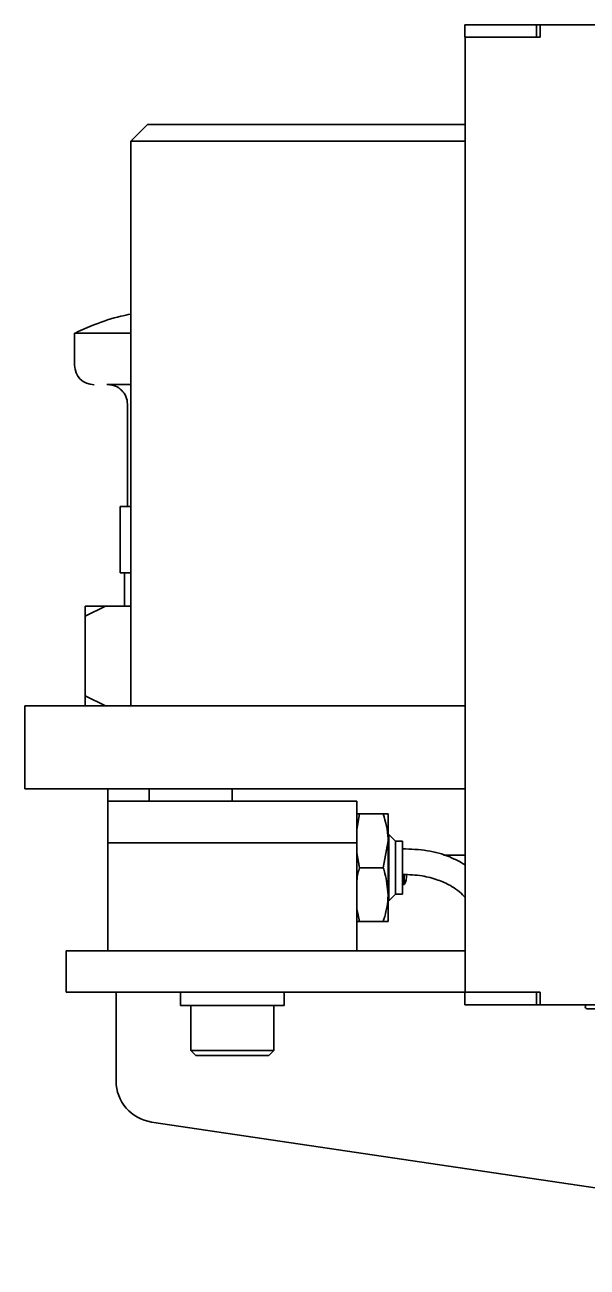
# Paper-space layout 'Blatt1' of a CAD drawing. Header units: millimetres. Extents: x 0 to 1189, y 0 to 841.
# Drawn here: x 389.76 to 403.31, y 607.61 to 637.53 of the extents above; entities that cross this region are included whole.
import ezdxf

# ---------------------------------------------------------------- set-up
doc = ezdxf.new("R2010")
doc.units = ezdxf.units.MM

psp = doc.layouts.new('Blatt1')

# ---------------------------------------------------------------- linework, layer by layer
at = {"color": 7, "linetype": 'Continuous', "lineweight": 35}
for p, q in [((400.356, 637.532), (400.356, 637.232)), ((400.356, 637.532), (402.085, 637.532)), ((402.085, 637.232), (402.085, 637.532)), ((402.085, 637.532), (402.176, 637.532)), ((402.176, 637.532), (402.176, 637.232)), ((403.988, 637.532), (402.176, 637.532)), ((400.356, 637.232), (402.085, 637.232)), ((400.363, 637.232), (400.363, 614.232)), ((402.176, 637.232), (400.363, 637.232)), ((392.71, 635.132), (392.31, 634.732)), ((392.71, 635.132), (392.939, 635.132)), ((392.939, 635.132), (400.363, 635.132)), ((392.31, 634.732), (392.31, 621.132)), ((392.574, 634.732), (392.31, 634.732)), ((400.363, 634.732), (392.574, 634.732)), ((390.956, 630.11), (390.956, 629.332)), ((392.31, 630.11), (390.956, 630.11)), ((392.31, 628.866), (391.735, 628.866)), ((392.226, 628.399), (392.226, 625.932)), ((392.056, 625.932), (392.056, 624.332)), ((392.31, 625.932), (392.056, 625.932)), ((392.056, 624.332), (392.31, 624.332)), ((392.156, 624.332), (392.156, 623.532)), ((391.702, 623.532), (391.206, 623.292)), ((391.206, 623.292), (391.206, 623.532)), ((391.702, 623.532), (391.206, 623.532)), ((391.206, 621.373), (391.206, 623.292)), ((392.31, 623.532), (391.702, 623.532)), ((391.702, 621.132), (391.206, 621.373)), ((391.206, 621.132), (391.206, 621.373)), ((389.756, 621.132), (389.756, 619.132)), ((389.756, 621.132), (400.363, 621.132)), ((392.574, 621.132), (400.363, 621.132)), ((389.756, 619.132), (400.363, 619.132)), ((391.756, 619.132), (391.756, 618.832)), ((392.756, 619.132), (392.756, 618.832)), ((394.756, 618.832), (394.756, 619.132)), ((391.756, 618.832), (397.756, 618.832)), ((391.756, 617.832), (391.756, 618.832)), ((397.756, 618.832), (397.756, 617.832)), ((397.824, 618.532), (397.756, 618.153)), ((397.824, 618.532), (397.756, 618.532)), ((397.824, 618.532), (398.392, 618.532)), ((398.508, 618.532), (398.392, 618.532)), ((398.508, 618.532), (398.508, 617.882)), ((398.526, 618.032), (398.508, 618.032)), ((398.686, 617.872), (398.526, 618.032)), ((398.526, 616.432), (398.526, 618.032)), ((391.756, 617.832), (391.756, 615.232)), ((397.756, 617.832), (391.756, 617.832)), ((397.756, 617.832), (397.756, 615.232)), ((398.392, 617.232), (398.508, 617.882)), ((398.508, 617.882), (398.508, 616.582)), ((398.856, 617.872), (398.686, 617.872)), ((398.686, 616.592), (398.686, 617.872)), ((398.856, 616.592), (398.856, 617.872)), ((397.756, 617.587), (397.824, 617.232)), ((400.363, 617.532), (399.843, 617.532)), ((397.824, 617.232), (398.392, 617.232)), ((398.898, 616.829), (398.898, 617.067)), ((398.856, 616.829), (398.898, 616.829)), ((398.508, 616.582), (398.508, 615.932)), ((398.508, 616.432), (398.526, 616.432)), ((398.526, 616.432), (398.686, 616.592)), ((398.686, 616.592), (398.856, 616.592)), ((397.824, 615.932), (397.756, 616.24)), ((397.756, 615.932), (397.824, 615.932)), ((397.824, 615.932), (398.392, 615.932)), ((398.392, 615.932), (398.508, 615.932)), ((390.756, 614.232), (390.756, 615.232)), ((390.756, 615.232), (391.901, 615.232)), ((400.363, 615.232), (391.901, 615.232)), ((391.901, 614.232), (390.756, 614.232)), ((400.356, 614.232), (391.901, 614.232)), ((391.956, 614.232), (391.956, 612.095)), ((393.506, 614.232), (393.506, 613.912)), ((396.006, 613.912), (396.006, 614.232)), ((400.356, 613.932), (400.356, 614.232)), ((402.085, 614.232), (400.356, 614.232)), ((400.363, 614.232), (402.176, 614.232)), ((402.085, 614.232), (402.085, 613.932)), ((402.176, 613.932), (402.176, 614.232)), ((396.006, 613.912), (393.506, 613.912)), ((393.756, 613.912), (393.756, 612.832)), ((395.756, 612.832), (395.756, 613.912)), ((402.085, 613.932), (400.356, 613.932)), ((402.176, 613.932), (402.085, 613.932)), ((403.988, 613.932), (402.176, 613.932)), ((404.356, 613.832), (403.306, 613.832)), ((393.756, 612.832), (393.876, 612.712)), ((395.756, 612.832), (393.756, 612.832)), ((395.636, 612.712), (395.756, 612.832)), ((395.636, 612.712), (393.876, 612.712)), ((392.809, 611.106), (416.356, 607.611))]:
    psp.add_line(p, q, dxfattribs=at)
for centre, radius, start, end in [((391.423, 629.332), 0.467, 180.0005, 269.998), ((391.76, 628.399), 0.467, 0, 90.0022), ((398.648, 617.009), 0.308, 324.2918, 10.2543), ((403.306, 613.882), 0.05, 89.9795, 270.0205), ((392.956, 612.095), 1, 179.9999, 261.5573)]:
    psp.add_arc(centre, radius, start, end, dxfattribs=at)
for points, knots in [([(392.31, 630.564), (392.229, 630.548), (391.932, 630.489), (391.487, 630.343), (391.137, 630.185), (390.987, 630.117)], [0, 0, 0, 0, 0.177029, 0.648166, 1, 1, 1, 1]), ([(398.508, 617.882), (398.508, 617.898), (398.506, 618.118), (398.447, 618.333), (398.392, 618.532)], [0, 0, 0, 0, 0.069924, 1, 1, 1, 1]), ([(400.363, 617.303), (400.242, 617.37), (399.957, 617.527), (399.443, 617.663), (399.056, 617.68), (398.856, 617.689)], [0, 0, 0, 0, 0.2635987, 0.618306, 1, 1, 1, 1]), ([(397.756, 616.916), (397.762, 616.976), (397.773, 617.084), (397.808, 617.187), (397.824, 617.232)], [0, 0, 0, 0, 0.556596, 1, 1, 1, 1]), ([(398.392, 617.232), (398.407, 617.187), (398.475, 616.977), (398.493, 616.755), (398.508, 616.582)], [0, 0, 0, 0, 0.217288, 1, 1, 1, 1]), ([(398.856, 617.069), (399.015, 617.063), (399.305, 617.053), (399.694, 616.952), (400.041, 616.796), (400.258, 616.64), (400.355, 616.523), (400.363, 616.514)], [0, 0, 0, 0, 0.287581, 0.526409, 0.724482, 0.977976, 1, 1, 1, 1]), ([(398.508, 616.582), (398.507, 616.531), (398.501, 616.31), (398.439, 616.096), (398.392, 615.932)], [0, 0, 0, 0, 0.234701, 1, 1, 1, 1])]:
    psp.add_open_spline(points, degree=3, knots=knots, dxfattribs=at)

doc.saveas('drawing.dxf')
